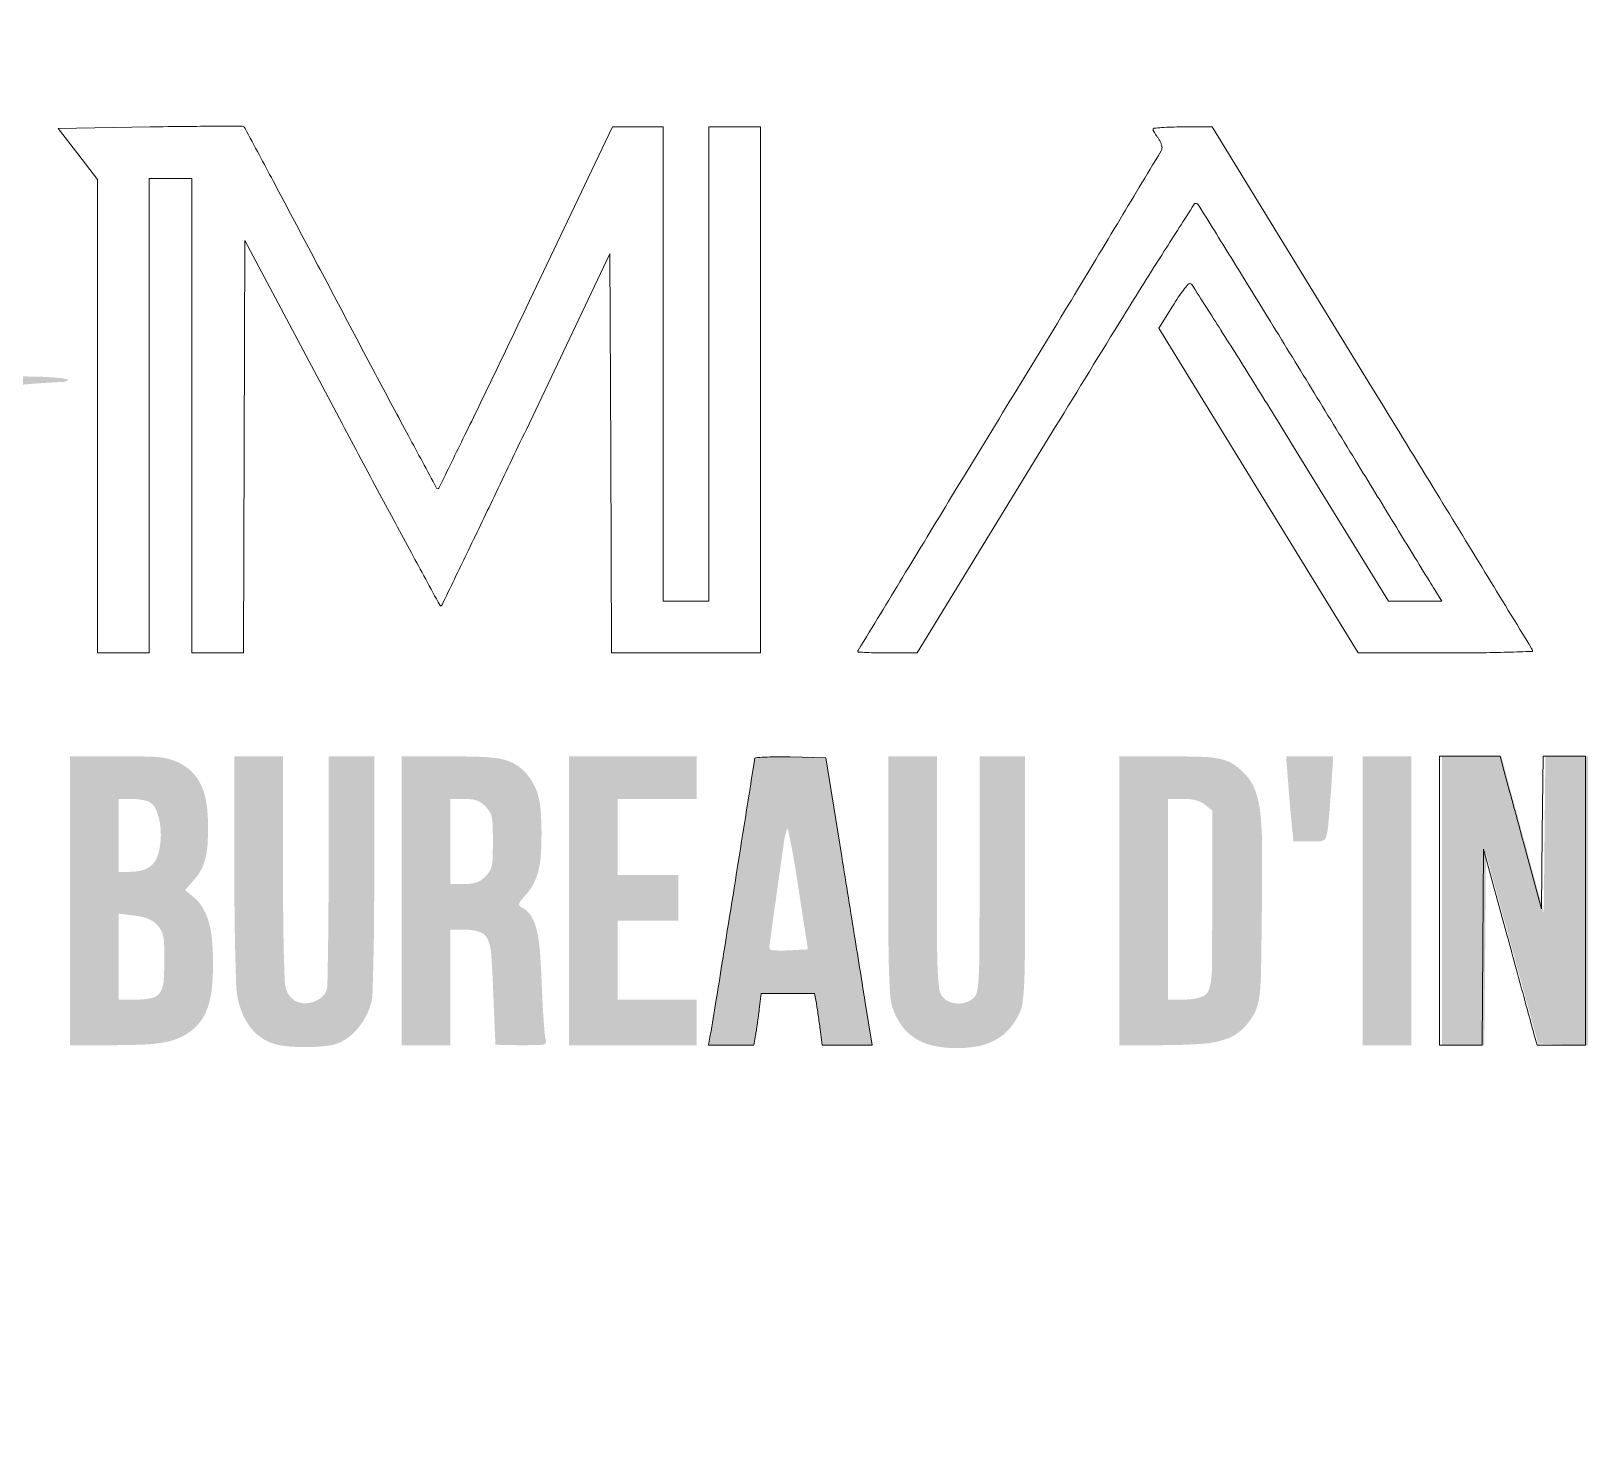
# Model space of a CAD drawing. Header units: millimetres. Extents: x 88261 to 90953, y 390274 to 392322.
# Drawn here: x 88434.17 to 88462.14, y 391662.52 to 391687.98 of the extents above; entities that cross this region are included whole.
import ezdxf

# ---------------------------------------------------------------- set-up
doc = ezdxf.new("R2010")
doc.units = ezdxf.units.MM
doc.header["$LTSCALE"] = 25
doc.layers.add('CARTOUCHE', color=7, linetype='Continuous')

msp = doc.modelspace()

# ---------------------------------------------------------------- hatches: boundary and pattern name
at = {"layer": 'CARTOUCHE', "lineweight": 18}
h = msp.add_hatch(color=250, dxfattribs=at)
h.dxf.hatch_style = 1
edge = h.paths.add_edge_path()
edge.add_line((88428.37682001613, 391685.333178998), (88428.39319326187, 391686.3080317876))
edge.add_arc((88428.40238114673, 391686.3718636474), 0.06448971579772005, 212.8659199016519, 261.80916912650514, ccw=False)
edge.add_arc((88428.43590243167, 391686.3935211666), 0.1043986713402147, 186.0202106367225, 212.8658740740559, ccw=False)
edge.add_arc((88434.01426029071, 391686.9818171363), 5.713691723817414, 184.5023271065326, 186.0201847044792, ccw=False)
edge.add_arc((88432.90701067395, 391686.8946346093), 4.603015125613179, 182.2385938999627, 184.5023911120842, ccw=False)
edge.add_arc((88435.50859764247, 391686.996338729), 7.206589300094498, 180.6206371656866, 182.2386430970711, ccw=False)
edge.add_arc((88418.95444994589, 391686.8170030625), 9.34852976468669, 0.6207072933537882, 1.962329941071835)
edge.add_arc((88417.22759821656, 391686.7578393605), 11.07639470123235, 1.962316583954982, 3.143745092480347)
edge.add_arc((88418.36742403131, 391686.8204584105), 9.934850118438252, 3.143656127583573, 4.331959945890126)
edge.add_arc((88426.01754150091, 391687.3999654921), 2.262814811491418, 4.331953134490058, 7.896150800018173)
edge.add_line((88428.25890187436, 391687.7108264698), (88428.22099796496, 391687.9841192825))
edge.add_line((88428.22099796525, 391687.9841192823), (88428.18217754073, 391687.6834971886))
edge.add_arc((88431.12846693868, 391687.3030300571), 2.970753516390085, 172.6418677379724, 175.4118691961524)
edge.add_arc((88436.08804904245, 391686.9050193159), 7.946280342525443, 175.4118240333538, 176.7408420374959)
edge.add_arc((88436.51798925974, 391686.8805405328), 8.376916849301573, 176.7408689037175, 178.0575114317779)
edge.add_arc((88433.37761709961, 391686.9870496711), 5.234739022057308, 178.0575207558412, 179.930134339039)
edge.add_arc((88422.74508352828, 391687.0000117777), 5.397802450868371, 358.2188882868127, 359.9301668250384, ccw=False)
edge.add_arc((88422.57689754158, 391687.0052344259), 5.566069506320558, 356.5466439704362, 358.218963501737, ccw=False)
edge.add_arc((88423.20200580842, 391686.9675051793), 4.939823675317771, 354.8922780529327, 356.5467222426598, ccw=False)
edge.add_arc((88427.29809571203, 391686.6013821501), 0.8274036370375383, 348.69005525106274, 354.8922985110535, ccw=False)
edge.add_line((88428.10943169432, 391686.4391147729), (88428.07645656605, 391686.274238968))
edge.add_line((88428.07645656605, 391686.274238968), (88428.06671761296, 391685.4863732107))
edge.add_line((88428.06671761355, 391685.4863732106), (88428.04283165722, 391683.6250989178))
edge.add_arc((88028.35945011378, 391688.7543854637), 399.7162932161204, 359.170777089729, 359.2647421628653, ccw=False)
edge.add_arc((88224.70189539745, 391685.9124875923), 203.3532819243008, 359.01496077577315, 359.1708052720279, ccw=False)
edge.add_arc((83801.90632617363, 391761.9495397543), 4626.802420373217, 359.008870989098, 359.0150589332839, ccw=False)
edge.add_arc((88428.00585968391, 391681.9171379141), 0.01065076800678347, 314.5844371168348, 359.0088885955419, ccw=False)
edge.add_arc((88428.00572321605, 391681.9172763887), 0.01084518718100135, 270.81307076508574, 314.58438974497153, ccw=False)
edge.add_arc((88298.58026872127, 400800.423643315), 9119.435679678856, 270.8092890823922, 270.81318519539866, ccw=False)
edge.add_arc((88422.92010134173, 391998.0388210684), 316.1727077523441, 270.68507211082556, 270.8092893486464, ccw=False)
edge.add_arc((88419.2706619043, 392303.1933254527), 621.3490337577995, 270.6101850342484, 270.6851279111803, ccw=False)
edge.add_line((88425.88774117146, 391681.8795271085), (88423.76972187194, 391681.8569685363))
edge.add_line((88423.76972187223, 391681.8569685363), (88422.84052630828, 391681.7803724315))
edge.add_line((88422.84052630799, 391681.7803724308), (88422.30760532286, 391681.7749240651))
edge.add_arc((88422.76332881447, 391637.1984074933), 44.5788460324294, 90.5857371791007, 91.32416263020318)
edge.add_arc((88421.73652579571, 391681.6196912911), 0.1456964850557499, 91.32415781389543, 133.187201179481)
edge.add_arc((88421.65348175477, 391681.7081637897), 0.02435524876871221, 133.187169278735, 265.4204981378471)
edge.add_arc((88424.13117855816, 391712.6416942745), 31.0569556829546, 265.4205309885543, 266.381260991863)
edge.add_line((88422.17095891683, 391681.6466618457), (88422.84052630799, 391681.6043168725))
edge.add_line((88422.84052630799, 391681.6043168725), (88423.76972187194, 391681.5720847732))
edge.add_line((88423.76972187223, 391681.5720847731), (88425.88774117175, 391681.5327963625))
edge.add_arc((88413.28466597392, 391002.0910387889), 679.5586357624661, 88.86880742302043, 88.93733317327599, ccw=False)
edge.add_arc((88419.88120181923, 391336.1598150416), 345.4247381224845, 88.75515702332791, 88.86883184055978, ccw=False)
edge.add_arc((88186.71870830032, 380606.192793919), 11077.92477412384, 88.75194840437382, 88.75515696802631, ccw=False)
edge.add_arc((88428.00553215173, 391681.4801543381), 0.009381450759404563, 43.643424895504324, 88.7520198707964, ccw=False)
edge.add_arc((88428.00509083696, 391681.479733424), 0.009991308641374843, 1.067466861583796, 43.64349606516549, ccw=False)
edge.add_arc((80368.24136309413, 391531.3128117076), 8061.172528524856, 1.0634968959761864, 1.0673930089827763, ccw=False)
edge.add_arc((88145.4513656706, 391675.6861552976), 282.622593831524, 0.9406740017652737, 1.0635161412773186, ccw=False)
edge.add_arc((87872.07407108246, 391671.1973239935), 556.0367390450037, 0.866664161615688, 0.9406903061722005, ccw=False)
edge.add_line((88428.0472006803, 391679.6076945693), (88428.07551982783, 391677.7356388007))
edge.add_line((88428.07551982783, 391677.7356388008), (88428.1424068776, 391676.8064432368))
edge.add_line((88428.1424068773, 391676.806443237), (88428.14645833423, 391676.3555100956))
edge.add_arc((88434.86613767542, 391676.4158776233), 6.719950497027732, 180.514713770085, 182.1409698804005)
edge.add_arc((88436.31664750894, 391676.4700929576), 8.171473173140791, 182.1408923200766, 183.5453088879516)
edge.add_arc((88435.49766970071, 391676.4193505032), 7.350924913205662, 183.5452969668725, 184.961172256826)
edge.add_arc((88429.93815508991, 391675.9367516404), 1.77050339069125, 184.9611561424117, 189.0383519958176)
edge.add_line((88428.189635319, 391675.6586134231), (88428.22876084712, 391675.4126498916))
edge.add_line((88428.22876084741, 391675.4126498918), (88428.26718313881, 391675.7952598299))
edge.add_arc((88421.87348738633, 391676.4373236715), 6.425853355676855, 354.2655027964533, 355.7817561828696)
edge.add_arc((88417.55154210754, 391676.7560822826), 10.75953747473258, 355.7818031037247, 356.812432638169)
edge.add_arc((88418.00137905608, 391676.7310362426), 10.30900380871897, 356.8124002588667, 357.8510510389626)
edge.add_arc((88424.23339586501, 391676.4971913521), 4.072601245078104, 357.8509911607549, 359.9291667146809)
edge.add_line((88428.30599399778, 391676.4921565021), (88428.30638262298, 391676.8064897902))
edge.add_line((88428.3063826224, 391676.8064897903), (88428.34403663, 391677.7356388007))
edge.add_line((88428.3440366303, 391677.7356388008), (88428.37966821913, 391678.5145233174))
edge.add_arc((88408.12620196346, 391679.4410729222), 20.27464893736568, 357.3806758343888, 358.4445362270199)
edge.add_arc((88367.134137846, 391680.5542885868), 61.28182598890763, 358.4444510849934, 358.9108380864265)
edge.add_arc((88362.66029093793, 391680.6393503735), 65.75648146893882, 358.9108327543005, 359.3721777477914)
edge.add_arc((88383.84109657229, 391680.4072242936), 44.57440390711439, 359.3722121005695, 359.9896397965987)
edge.add_line((88428.4154997507, 391680.3991643649), (88428.41569969052, 391681.5049055738))
edge.add_line((88428.41569969052, 391681.5049055743), (88429.57719414524, 391681.5208038368))
edge.add_arc((88451.98398824054, 390044.4355014183), 1637.238636184662, 90.76605316843069, 90.78415863471918, ccw=False)
edge.add_arc((88468.40465525136, 388816.1157477356), 2865.668143965253, 90.75407305027107, 90.76599057239912, ccw=False)
edge.add_arc((88467.41883386538, 388890.8435822837), 2790.933807179917, 90.74210898686869, 90.75402650899667, ccw=False)
edge.add_arc((88446.18645473936, 390530.0069751113), 1151.632906701529, 90.71894430036218, 90.74209179520682, ccw=False)
edge.add_line((88431.73620736663, 391681.5492201673), (88432.73216621776, 391681.5617186048))
edge.add_line((88432.73216621805, 391681.5617186052), (88433.67770148179, 391681.601605317))
edge.add_line((88433.67770148179, 391681.6016053169), (88434.08849758329, 391681.6363303385))
edge.add_arc((88435.38593654142, 391666.2875105825), 15.40355854163255, 94.18360983123802, 94.83173796127431, ccw=False)
edge.add_arc((88435.61916453327, 391663.0987845943), 18.60080246788469, 93.62090394300748, 94.1835473674775, ccw=False)
edge.add_arc((88435.50156378973, 391664.9568383431), 16.73903082036911, 93.0547499828898, 93.62083113327611, ccw=False)
edge.add_arc((88434.81881018932, 391677.7506226201), 3.927041567960631, 91.39296855134279, 93.05474621695771, ccw=False)
edge.add_arc((88434.71799151594, 391681.8966932634), 0.220254681814903, 271.3929698933792, 296.1857749080498)
edge.add_arc((88434.80850618886, 391681.7126278847), 0.01513771587518368, 296.1856584359072, 439.7950906544458)
edge.add_arc((88434.37436709966, 391679.3009621173), 2.465567988617475, 79.79512283019537, 86.27446541352464)
edge.add_arc((88434.10406217241, 391675.1498023646), 6.625518954989498, 86.2744338192853, 89.37257165947607)
edge.add_line((88434.17661472893, 391681.7749240657), (88433.67912440823, 391681.7803724314))
edge.add_line((88433.67912440823, 391681.7803724308), (88432.73372613359, 391681.8553324949))
edge.add_line((88432.7337261333, 391681.8553324952), (88430.58837755205, 391681.8788829568))
edge.add_arc((88437.7597039842, 392335.1393531433), 653.2998314944155, 269.2988541651295, 269.37104684492823, ccw=False)
edge.add_arc((88433.82567757013, 392013.6623584812), 331.7987667053928, 269.1789600696244, 269.2988228294371, ccw=False)
edge.add_arc((88579.10554173199, 402150.6885330488), 10469.86593470105, 269.17547934051174, 269.17891708728223, ccw=False)
edge.add_arc((88428.44322558754, 391681.9163397995), 0.009662161165478595, 223.195668459352, 269.1753562656902, ccw=False)
edge.add_arc((88428.44393652194, 391681.9170073094), 0.01063735197757497, 181.1105947891525, 223.1956624871824, ccw=False)
edge.add_arc((94108.24690033303, 391792.0353923545), 5680.880972647209, 181.1056529030033, 181.1106949315997, ccw=False)
edge.add_arc((88654.32218858186, 391686.7761778824), 225.9406188320433, 180.9653378488749, 181.1055978996117, ccw=False)
edge.add_arc((88872.4880099346, 391690.4519729509), 444.1374040423534, 180.8807330126606, 180.9653015793836, ccw=False)
edge.add_line((88428.40307722421, 391683.6250989179), (88428.37682001613, 391685.3331789979))
at = {"layer": 'CARTOUCHE', "lineweight": 13}
h = msp.add_hatch(color=250, dxfattribs=at)
h.dxf.hatch_style = 1
edge = h.paths.add_edge_path(flags=16)
edge.add_arc((88447.62669546675, 391674.8794086084), 3.423057761837851, 270.81575315714406, 272.92028257506325, ccw=False)
edge.add_arc((88447.6459449323, 391673.5274743498), 2.070986469223099, 267.74946891336583, 270.8157560618154, ccw=False)
edge.add_arc((88447.66613888642, 391674.0413243875), 2.585233158111117, 265.72308545949386, 267.7494697820963, ccw=False)
edge.add_arc((88447.47626017401, 391671.502337497), 0.03915610581163224, 225.0001117188204, 265.72320777612435, ccw=False)
edge.add_arc((88447.49324203731, 391671.5193191364), 0.06317192896644538, 172.1651440207053, 224.9999255242793, ccw=False)
edge.add_arc((89061.24452702847, 391587.0647087561), 619.5978529949223, 172.0734041070655, 172.1650773493972, ccw=False)
edge.add_arc((88610.97899281158, 391649.7572538054), 164.9887830143389, 171.7502540713677, 172.0734020536714, ccw=False)
edge.add_arc((88448.70067786745, 391673.2857558697), 1.013657124468908, 159.7712829583846, 171.7503062098579, ccw=False)
edge.add_arc((88447.75801861862, 391673.6331234646), 0.009032465792764168, 11.811923761543426, 159.7712738242529, ccw=False)
edge.add_arc((88428.587670032, 391669.6240531041), 19.59410101538536, 11.006612131093277, 11.811958293082398, ccw=False)
edge.add_arc((88434.64134316862, 391670.8014811471), 13.42698700312847, 9.518596652928181, 11.006661726877212, ccw=False)
edge.add_arc((88417.64828616375, 391667.9521039703), 30.65727825584131, 8.715853377300391, 9.518678556021882, ccw=False)
edge.add_line((88447.95153404964, 391672.5977339193), (88448.12331257504, 391671.4772333867))
edge.add_line((88448.12331257534, 391671.4772333868), (88447.80108821491, 391671.4607960812))
edge = h.paths.add_edge_path()
edge.add_arc((88446.7396724617, 391674.8990011129), 0.4239141899371923, -9.077530308677979, 1.7496212308287795e-05, ccw=False)
edge.add_arc((55323.94968531909, 396966.9866242667), 33543.31299583392, 350.9185762141547, 350.92247232716124, ccw=False)
edge.add_arc((85353.38122262416, 392167.0380905457), 3132.685505102759, 350.8807283722721, 350.9185435864075, ccw=False)
edge.add_arc((88403.29985094926, 391677.4680494394), 43.72411580813061, 350.0767571746116, 350.880728254844, ccw=False)
edge.add_line((88446.3698321089, 391669.9331289942), (88446.33875472646, 391669.7554886651))
edge.add_line((88446.33875472617, 391669.7554886655), (88446.74508768221, 391669.7554886655))
edge.add_line((88446.7450876828, 391669.7554886655), (88447.15142064, 391669.7554886655))
edge.add_line((88447.15142063942, 391669.7554886655), (88447.18292643607, 391669.9331289946))
edge.add_arc((88443.19971166115, 391670.6395795576), 4.045376662671443, 349.9427803050677, 351.2057956823672)
edge.add_arc((88433.06571049005, 391672.207348923), 14.29993079795112, 351.2058244281851, 351.699254918936)
edge.add_arc((88431.7434370055, 391672.4002501455), 15.63620099884807, 351.6993099544224, 352.18769843971)
edge.add_arc((88435.6459937073, 391671.8648078835), 11.69708342908214, 352.1877219978346, 352.7948266575023)
edge.add_line((88447.250709722, 391670.3977267763), (88447.28698715684, 391670.6846842294))
edge.add_line((88447.28698715655, 391670.6846842298), (88447.7657895509, 391670.6846842298))
edge.add_line((88447.7657895509, 391670.6846842298), (88448.24459189054, 391670.6846842298))
edge.add_line((88448.24459189113, 391670.6846842298), (88448.27609768778, 391670.5070439022))
edge.add_arc((88444.29288285814, 391669.8005933564), 4.045376713164542, 8.794203939109707, 10.05721931639198, ccw=False)
edge.add_arc((88434.15888188028, 391668.2328238571), 14.29993067813254, 8.300745620512373, 8.794176111262573, ccw=False)
edge.add_arc((88432.83660823392, 391668.0399228202), 15.63620101218674, 7.812301294702195, 8.300689779988318, ccw=False)
edge.add_arc((88436.73916497763, 391668.5753650132), 11.69708341056403, 7.205173354947306, 7.8122780146106265, ccw=False)
edge.add_line((88448.34388097312, 391670.0424461199), (88448.38015840767, 391669.7554886657))
edge.add_line((88448.38015840767, 391669.7554886655), (88448.82878763601, 391669.7554886655))
edge.add_line((88448.8287876363, 391669.7554886655), (88449.27741680964, 391669.7554886655))
edge.add_line((88449.27741680964, 391669.7554886655), (88449.148105036, 391670.5617024639))
edge.add_arc((87238.99399135931, 391476.4600778231), 1225.621646160216, 9.11229427094441, 9.13246238528095)
edge.add_arc((81796.57903787243, 390601.5674973878), 6737.909515388283, 9.132428847340199, 9.138158425290323)
edge.add_arc((80927.15338145877, 390461.7189854977), 7618.510774919352, 9.138122313796663, 9.143851891746774)
edge.add_arc((81340.77040651959, 390528.2921956147), 7199.57040240743, 9.143869420262831, 9.149828181330836)
edge.add_line((88448.73267383286, 391673.1443195448), (88448.44655440422, 391674.9207228287))
edge.add_line((88448.44655440451, 391674.9207228294), (88447.80507052812, 391674.936122059))
edge.add_arc((88447.5672008135, 391665.0271893379), 9.911787410138395, 88.62484547645575, 90.13743209309669)
edge.add_arc((88447.55223097658, 391671.2678005605), 3.671158232941915, 90.1374194058359, 93.31186093236303)
edge.add_arc((88447.60455076321, 391670.363684763), 4.576786598101418, 93.31187355953075, 95.27569563271457)
edge.add_arc((88447.18576251384, 391674.8990012193), 0.02217586204984465, 95.27573670826621, 179.9999393762921)
h = msp.add_hatch(color=250, dxfattribs=at)
h.dxf.hatch_style = 1
edge = h.paths.add_edge_path(flags=16)
edge.add_arc((88436.08001670829, 391671.5921156551), 0.4777975709282942, 27.863355347284084, 41.68465200683579, ccw=False)
edge.add_arc((88436.17030119145, 391671.6398453957), 0.3756730584630205, 11.31141825261841, 27.863291502150673, ccw=False)
edge.add_arc((88435.66309624672, 391671.5383892723), 0.8929256090159433, 1.7909937443794774, 11.311509865206574, ccw=False)
edge.add_arc((88427.88088098197, 391671.2950454256), 8.67894453069188, -2.0302620498569013e-05, 1.7910093036442163, ccw=False)
edge.add_arc((88431.26887215447, 391671.295045736), 5.290953358434274, 355.5559721890218, 359.9999633420073, ccw=False)
edge.add_arc((88436.15826428955, 391670.9150478791), 0.3868169593969636, 325.47791760846746, 355.55597365153653, ccw=False)
edge.add_arc((88436.29194016714, 391670.8230987599), 0.2245706013697083, 281.6443762566889, 325.4779927425641, ccw=False)
edge.add_arc((88436.06479908951, 391671.9253075332), 1.34994042892812, 270.0000000506381, 281.64438970526754, ccw=False)
edge.add_line((88436.06479909067, 391670.5753671045), (88435.73994707491, 391670.5753671045))
edge.add_line((88435.7399470752, 391670.5753671045), (88435.7399470752, 391671.3476286985))
edge.add_line((88435.7399470752, 391671.347628698), (88435.7399470752, 391672.1198902355))
edge.add_line((88435.7399470752, 391672.1198902356), (88436.02690452826, 391672.0839309143))
edge.add_arc((88435.83494323393, 391670.5520801928), 1.543831523094141, 77.52930302685809, 82.85730882076803, ccw=False)
edge.add_arc((88436.03450793453, 391671.4544455579), 0.6196619919535917, 66.99332294204879, 77.5292346725887, ccw=False)
edge.add_arc((88436.10110914597, 391671.6112976673), 0.4492556964208319, 54.32460813187862, 66.99330743494198, ccw=False)
edge.add_arc((88436.10031308403, 391671.6101888574), 0.4506206777170398, 41.68469553460437, 54.32460571070823, ccw=False)
edge = h.paths.add_edge_path(flags=16)
edge.add_arc((88436.16349000396, 391673.8953771931), 0.2633093915203339, 23.65062087546852, 61.84508405433991, ccw=False)
edge.add_arc((88435.45430533675, 391673.5847959889), 1.037520975220111, 9.862871490047723, 23.650600315044926, ccw=False)
edge.add_arc((88435.1666769138, 391673.5347887699), 1.329464174664048, -2.5823561192947864, 9.86287430015841, ccw=False)
edge.add_arc((88435.23423810519, 391673.5317408748), 1.261834268089743, 344.47550458796854, 357.4176804940002, ccw=False)
edge.add_arc((88435.98643254052, 391673.322792744), 0.4811577731936466, 325.53821054989925, 344.47548114243534, ccw=False)
edge.add_arc((88436.09004448313, 391673.2516843872), 0.3554922123660772, 301.77850796005697, 325.538148473761, ccw=False)
edge.add_arc((88436.03977390478, 391673.3328299061), 0.4509475752454383, 281.16202058751736, 301.77854633788183, ccw=False)
edge.add_arc((88435.92868041625, 391673.8958536589), 1.024826926041353, 269.9999875766704, 281.1619972061594, ccw=False)
edge.add_line((88435.9286801939, 391672.8710267327), (88435.73994707491, 391672.8710267327))
edge.add_line((88435.7399470752, 391672.8710267327), (88435.7399470752, 391673.5269294832))
edge.add_line((88435.7399470752, 391673.5269294831), (88435.7399470752, 391674.1828322341))
edge.add_line((88435.7399470752, 391674.1828322341), (88435.96217463346, 391674.1828322341))
edge.add_arc((88435.96217401471, 391673.1249306456), 1.057901588703662, 84.9750152437586, 89.99996647453162, ccw=False)
edge.add_arc((88435.9510544446, 391672.9984814075), 1.184838795877779, 80.3593785294413, 84.97496077988802, ccw=False)
edge.add_arc((88435.97599391913, 391673.1453011616), 1.03591593828966, 75.63702430953168, 80.35936157316007, ccw=False)
edge.add_arc((88436.17226124537, 391673.911767394), 0.2447197871364041, 61.84497886058199, 75.63704641749263, ccw=False)
edge = h.paths.add_edge_path()
edge.add_line((88434.86541007325, 391672.3517703882), (88434.86541007325, 391669.7554886658))
edge.add_line((88434.86541007325, 391669.7554886655), (88435.63375532569, 391669.7554886655))
edge.add_arc((88435.63376834762, 391683.5260318189), 13.77054315332532, 269.9999458209027, 272.4055926567008)
edge.add_arc((88436.1077221253, 391672.2442231716), 2.478783390486091, 272.4055294179466, 280.9663478838358)
edge.add_arc((88436.34992863255, 391670.9942550391), 1.205565293023648, 280.9663887722374, 294.1653295234426)
edge.add_arc((88436.43933223415, 391670.7949980309), 0.987170330816103, 294.1653910413296, 309.4982013576704)
edge.add_arc((88436.5402117293, 391670.6726130394), 0.8285678131732535, 309.4982255811797, 327.3620781692564)
edge.add_arc((88436.40199958842, 391670.7611317036), 0.9926962679551781, 327.3621089375533, 342.9620722788304)
edge.add_arc((88435.82712881995, 391670.9373025184), 1.593955410705797, 342.9621071400567, 354.8275343453529)
edge.add_arc((88432.57968821068, 391671.2312705256), 4.854674304116385, 354.8275199734119, 359.9999920888493)
edge.add_arc((88432.7910163757, 391671.23127451), 4.643346138720633, 359.9999425628601, 365.2221218427723)
edge.add_arc((88435.67226358951, 391671.4946120505), 1.750089813028066, 5.222063047349817, 16.04108803820569)
edge.add_arc((88436.30457186518, 391671.6764135589), 1.092164631981066, 16.04112831268891, 30.10560270217163)
edge.add_arc((88436.6515294832, 391671.8775826984), 0.6911052704329899, 30.10563767728174, 49.92124562920321)
edge.add_line((88437.0964906647, 391672.4063889403), (88436.93235898158, 391672.5444966438))
edge.add_line((88436.93235898128, 391672.5444966431), (88437.0986768973, 391672.7339223407))
edge.add_arc((88436.40787041717, 391673.3404588106), 0.9192932513451978, 318.7164748765776, 332.4313571787965)
edge.add_arc((88436.43933404557, 391673.3240318454), 0.8837995180145963, 332.4313627574854, 346.5572545079661)
edge.add_arc((88435.88143525616, 391673.457380269), 1.457413379180254, 346.5573209141181, 357.0458914804554)
edge.add_arc((88431.74588125345, 391673.670789171), 5.598470039829442, 357.0459419470772, 360.9013549983155)
edge.add_arc((88434.74993985699, 391673.7180500804), 2.594039696542165, 0.9013919956587366, 9.435204450393874)
edge.add_arc((88436.21092337678, 391673.9608370273), 1.11302033597718, 9.435188202141084, 25.49566797404728)
edge.add_arc((88436.48157599411, 391674.0899077337), 0.8131668943733692, 25.49559493266699, 44.77493869668657)
edge.add_arc((88436.44736383721, 391674.0559644841), 0.8613604197960594, 44.77488288097204, 63.23953037140406)
edge.add_arc((88436.35438997211, 391673.8715889666), 1.067851269196846, 63.23959268457924, 73.01199262344424)
edge.add_arc((88436.38811374345, 391673.9819734956), 0.9524301395593909, 73.01205569618875, 83.65979876935093)
edge.add_arc((88436.20278565882, 391672.3140017234), 2.63066621814125, 83.65985053938547, 89.18255282536697)
edge.add_arc((88435.72839368455, 391639.0656195541), 35.88243255626558, 89.1825523341448, 90.00004504913204)
edge.add_line((88435.72836547188, 391674.9480521104), (88434.86541007354, 391674.9480521104))
edge.add_line((88434.86541007325, 391674.9480521104), (88434.86541007325, 391672.3517703883))
h = msp.add_hatch(color=250, dxfattribs=at)
h.dxf.hatch_style = 1
edge = h.paths.add_edge_path()
edge.add_arc((88519.92614557996, 391672.9330762608), 82.10917312741128, 179.9999515855293, 180.5628241917301)
edge.add_arc((88487.74409759179, 391672.6168907604), 49.92557193104039, 180.5627705756912, 181.379804930269)
edge.add_arc((88496.37748636684, 391672.824810131), 58.56146402163433, 181.3797743155404, 181.9550227338127)
edge.add_arc((88439.17570858059, 391670.8722355519), 1.326370509228907, 181.9549583161435, 190.7384528006216)
edge.add_arc((88439.37966773956, 391670.9109135477), 1.533964646766476, 190.7383693075873, 200.9353261492203)
edge.add_arc((88439.01763341011, 391670.7724090572), 1.146340666977304, 200.9352701904171, 213.6206487236684)
edge.add_arc((88438.8811461479, 391670.6816563576), 0.9824357390779854, 213.6206554402309, 227.3896590917769)
edge.add_arc((88438.75127709325, 391670.5404770204), 0.790608795544014, 227.3897106220046, 243.5943176093724)
edge.add_arc((88438.80063255056, 391670.6398798611), 0.9015902616389081, 243.5943648199229, 262.8682470125985)
edge.add_arc((88439.08902346244, 391672.9448009119), 3.224482933867856, 262.8682375416753, 270.3342148403987)
edge.add_arc((88439.0890319235, 391672.9435676418), 3.223249635444294, 270.3341923118564, 277.705616128973)
edge.add_arc((88439.42643061193, 391670.4499576294), 0.7069172313486795, 277.7055765999654, 300.4319902535073)
edge.add_arc((88439.34609090007, 391670.5867180554), 0.8655295994456771, 300.4320000358343, 313.5628693267873)
edge.add_arc((88439.12267277861, 391670.8216335718), 1.189722377517731, 313.5629116827009, 323.907852383654)
edge.add_arc((88439.06128339266, 391670.8663870918), 1.265692991611981, 323.9078342439724, 333.9471915022161)
edge.add_arc((88439.13124718209, 391670.8321849897), 1.187816707649802, 333.9471317988427, 344.4761825470242)
edge.add_arc((88439.65166774899, 391670.6876263379), 0.647691934586302, 344.4762042818797, 358.125773547033)
edge.add_arc((88374.80134993006, 391672.8096235979), 65.53271789253222, 358.1258660439255, 358.6337350022075)
edge.add_arc((88392.88589627511, 391672.3782839358), 47.44302827633391, 358.6337555522137, 359.4991468930284)
edge.add_arc((88339.53046519862, 391672.8446330053), 100.8004973583501, 359.4991873740443, 359.991701136564)
edge.add_line((88440.33096149942, 391672.8300328099), (88440.33126633032, 391674.94805211))
edge.add_line((88440.33126633061, 391674.9480521104), (88439.92132711137, 391674.9480521104))
edge.add_line((88439.92132711137, 391674.9480521104), (88439.51138789213, 391674.9480521104))
edge.add_line((88439.51138789213, 391674.9480521104), (88439.51064152963, 391672.9120206546))
edge.add_arc((88314.56907296873, 391672.95780582), 124.9415769496985, 359.616894787039, 359.9790038122389, ccw=False)
edge.add_arc((88368.02467167057, 391672.6004321419), 71.48478366292628, 359.06680851488613, 359.6168469421393, ccw=False)
edge.add_arc((88271.29023713263, 391674.1763648775), 168.2320543706998, 358.8654992485097, 359.06672197445323, ccw=False)
edge.add_arc((88439.07719934505, 391670.8536187513), 0.4121946088073753, 345.01386451822844, 358.8655315682818, ccw=False)
edge.add_arc((88439.29854751186, 391670.7943658868), 0.1830529215178782, 325.85406004131335, 345.0139268724593, ccw=False)
edge.add_arc((88439.13559212087, 391670.9048857407), 0.3799516205544919, 314.75765798189974, 325.8540470414569, ccw=False)
edge.add_arc((88439.09967268555, 391670.9411103721), 0.4309656359854869, 304.25833373770786, 314.7576533446163, ccw=False)
edge.add_arc((88439.12623082259, 391670.902117017), 0.3837870766991208, 292.805258404295, 304.2583084765306, ccw=False)
edge.add_arc((88439.07268637355, 391671.0294630246), 0.5219319783142006, 273.8731587236155, 292.80519400192554, ccw=False)
edge.add_arc((88439.08365574287, 391670.8674430365), 0.3595410802893573, 248.842284182022, 273.8731258720959, ccw=False)
edge.add_arc((88439.07173342159, 391670.8366373309), 0.3265087748713624, 222.3508644311914, 248.8422388564102, ccw=False)
edge.add_arc((88439.11958142446, 391670.8802541688), 0.3912533492098191, 199.2186187451531, 222.3509505137656, ccw=False)
edge.add_arc((88439.20759359346, 391670.9109356639), 0.4844600868720137, 182.2598746541522, 199.2186569939843, ccw=False)
edge.add_arc((88478.95510399685, 391672.4795071206), 40.26290902212718, 181.5386755925398, 182.2599124841072, ccw=False)
edge.add_arc((88474.21642803325, 391672.3522513204), 35.52252465718477, 180.4716578686264, 181.5387267555639, ccw=False)
edge.add_arc((88544.86484556837, 391672.9338520479), 106.173336114842, 180.0000056328337, 180.4716638239047, ccw=False)
edge.add_line((88438.69150945364, 391672.9338416096), (88438.69150945364, 391674.9480521097))
edge.add_line((88438.69150945364, 391674.9480521104), (88438.25424095325, 391674.9480521104))
edge.add_line((88438.25424095296, 391674.9480521104), (88437.81697245257, 391674.9480521104))
edge.add_line((88437.81697245227, 391674.9480521104), (88437.81697245227, 391672.933145642))
h = msp.add_hatch(color=250, dxfattribs=at)
h.dxf.hatch_style = 1
edge = h.paths.add_edge_path(flags=16)
edge.add_arc((88441.96485589462, 391673.6847379466), 0.5146781787427759, 31.6564652407053, 44.99999298757439, ccw=False)
edge.add_arc((88442.14173807268, 391673.7937971461), 0.3068772785326633, 12.002354896628617, 31.656446414405195, ccw=False)
edge.add_arc((88441.6638236164, 391673.6921940825), 0.7954726226835942, 1.524897833409625, 12.002261906659612, ccw=False)
edge.add_arc((88431.34972498432, 391673.4176227194), 11.11322528616711, -5.3422223288634996e-05, 1.5249085392964048, ccw=False)
edge.add_arc((88431.34972499189, 391673.4176019959), 11.11322527860864, -1.524908539308285, 5.3422223288634996e-05, ccw=False)
edge.add_arc((88441.66382361931, 391673.1430306339), 0.795472619532986, 347.9977380596962, 358.47510213185745, ccw=False)
edge.add_arc((88442.14173807093, 391673.0414275697), 0.3068772802967744, 328.3435536977521, 347.99764520916915, ccw=False)
edge.add_arc((88441.96485589462, 391673.1504867692), 0.5146781786213845, 315.0000070280783, 328.3435347781373, ccw=False)
edge.add_arc((88441.93573000462, 391673.1796135281), 0.555869021826863, 304.4946772840867, 314.99994314458394, ccw=False)
edge.add_arc((88442.05780723743, 391673.0019546393), 0.3403103717211952, 289.3231883351337, 304.4946827640254, ccw=False)
edge.add_arc((88442.02939289651, 391673.0829874403), 0.4261805618191402, 276.07311122317105, 289.3232182460656, ccw=False)
edge.add_arc((88441.94617739617, 391673.8651252987), 1.212732816571434, 270.0000488798314, 276.07312554807095, ccw=False)
edge.add_line((88441.9461784311, 391672.6523924822), (88441.69773039466, 391672.6523924822))
edge.add_line((88441.69773039495, 391672.6523924822), (88441.69773039495, 391673.4176123578))
edge.add_line((88441.69773039495, 391673.4176123578), (88441.69773039495, 391674.182832234))
edge.add_line((88441.69773039495, 391674.1828322341), (88441.94617843139, 391674.1828322341))
edge.add_arc((88441.94617739093, 391672.9700994173), 1.212732816769395, 83.92687418369928, 89.99995085242398, ccw=False)
edge.add_arc((88442.02939289651, 391673.7522372759), 0.426180561631009, 70.67678174508859, 83.92688877400082, ccw=False)
edge.add_arc((88442.05780723743, 391673.8332700764), 0.3403103718826275, 55.50531725493448, 70.67681167594418, ccw=False)
edge.add_arc((88441.93573000462, 391673.6556111875), 0.5558690216681895, 45.00005684092332, 55.50532270430591, ccw=False)
edge = h.paths.add_edge_path()
edge.add_line((88440.82319339359, 391672.3517703882), (88440.82319339359, 391669.7554886658))
edge.add_line((88440.82319339359, 391669.7554886655), (88441.26046189427, 391669.7554886655))
edge.add_line((88441.26046189427, 391669.7554886655), (88441.69773039466, 391669.7554886655))
edge.add_line((88441.69773039495, 391669.7554886655), (88441.69773039495, 391670.7940013547))
edge.add_line((88441.69773039495, 391670.7940013551), (88441.69773039495, 391671.8325140433))
edge.add_line((88441.69773039495, 391671.8325140432), (88441.96255178627, 391671.8325140432))
edge.add_arc((88441.9625524056, 391670.9709577658), 0.8615562774802054, 72.0908583706996, 90.00004117240371, ccw=False)
edge.add_arc((88442.15740381827, 391671.5738994016), 0.2279115114183753, 24.003137663706184, 72.09093709424059, ccw=False)
edge.add_arc((88441.63883435685, 391671.3429825443), 0.7955706356857364, 3.9321556478221282, 24.003192219844777, ccw=False)
edge.add_arc((88419.53278455854, 391669.823462707), 22.95378306815048, 2.1702704291122927, 3.9321955281803866, ccw=False)
edge.add_arc((88584.45370762871, 391676.0733970313), 142.0855229931867, 182.1702745018605, 182.3114512847239)
edge.add_arc((88516.39238377655, 391673.3261291233), 73.96877552671033, 182.3114375165499, 182.5415372897597)
edge.add_arc((89086.51838368474, 391698.6321136651), 644.6561230512696, 182.5415039731361, 182.565109834212)
edge.add_arc((88442.53825443011, 391669.7820955492), 0.0300838473807076, 182.5651788927553, 205.480615396395)
edge.add_arc((88442.51992599078, 391669.7733609099), 0.009780507272622934, 205.4804436814813, 268.1578002290369)
edge.add_arc((88443.75061229832, 391708.0391022761), 38.29530716038919, 268.1579127218573, 268.3589062648592)
edge.add_arc((88442.90113216644, 391678.3892393864), 8.63327779769985, 268.3589191713149, 269.3767147074881)
edge.add_arc((88442.98805326893, 391686.3768633455), 16.62137467924239, 269.3766276309345, 270.0000041747167)
edge.add_arc((88442.98805268569, 391686.2922686106), 16.53677994479744, 270.000006217463, 270.9740286047893)
edge.add_arc((88443.260052166, 391670.2938318602), 0.5360311443702472, 270.9740549379466, 282.5955852760887)
edge.add_arc((88443.36468242487, 391669.82557307), 0.05622515674473056, 282.5956840081827, 334.3277220602795)
edge.add_arc((88443.36167314526, 391669.8270195962), 0.05956404880191917, 334.3276783860128, 383.8891440091758)
edge.add_arc((88443.61771039403, 391669.9404215191), 0.2204628587804081, 185.0620147811797, 203.8891119937642, ccw=False)
edge.add_arc((88463.36352774786, 391671.6894932266), 20.04359467023674, 184.3086891023558, 185.0620112983432, ccw=False)
edge.add_arc((88457.04638750904, 391671.2135491625), 13.70855058556709, 182.9996407918188, 184.3087205251716, ccw=False)
edge.add_arc((88465.36162550416, 391671.6492903263), 22.03519776674903, 182.0822523650191, 182.9996674863811, ccw=False)
edge.add_arc((88428.04163427762, 391670.2923938206), 15.30945263037125, 2.082289780040898, 4.418730722477215)
edge.add_arc((88441.03864246426, 391671.2967313437), 2.273697352168191, 4.418778597190713, 13.97086726141319)
edge.add_arc((88442.41940516018, 391671.6402475333), 0.850844937101646, 13.97093267911064, 31.04253649454052)
edge.add_arc((88442.81743922766, 391671.879812543), 0.3862779208604616, 31.04258140199508, 61.8449885909224)
edge.add_arc((88443.13204282691, 391672.467654288), 0.2804554156834143, 228.0132512148622, 241.84505197407418, ccw=False)
edge.add_arc((88442.96903031791, 391672.2865262877), 0.03677441409772607, 166.3742029623891, 228.0132073043653, ccw=False)
edge.add_arc((88443.05376500677, 391672.265986664), 0.1239629661600523, 140.5617989860744, 166.3743121233259, ccw=False)
edge.add_arc((88446.67884962837, 391669.2842598569), 4.817781589684098, 138.7164675468948, 140.5618101334063, ccw=False)
edge.add_arc((88442.28210626723, 391673.1446547108), 1.033201286818596, 318.7164735671489, 331.9117595331967)
edge.add_arc((88442.3331758802, 391673.1174000066), 0.9753141179579345, 331.9117356734993, 345.6901019344575)
edge.add_arc((88441.75688745076, 391673.2643992354), 1.570055345027198, 345.6901329891916, 356.0739551937144)
edge.add_arc((88437.53327386017, 391673.5542618437), 5.803603749666669, 356.0739884937101, 359.9999696033017)
edge.add_arc((88437.53207559959, 391673.5542548092), 5.804802010180445, 3.904396138662454e-05, 3.931748047869079)
edge.add_arc((88441.76507270866, 391673.845188013), 1.561818784679793, 3.931752292234164, 14.37252338314077)
edge.add_arc((88442.33558185195, 391673.991379384), 0.9728768522266547, 14.37245994997217, 28.21019778363461)
edge.add_arc((88442.26809430955, 391673.9551774513), 1.049461108619432, 28.21019601673684, 41.28349971068165)
edge.add_arc((88442.47723824548, 391674.1388078879), 0.7711423649225921, 41.28351713698832, 59.65412196095537)
edge.add_arc((88442.47366020543, 391674.132696938), 0.7782237546121574, 59.65408876479056, 77.89921781265402)
edge.add_arc((88442.21971566702, 391672.9482426501), 1.989594791630318, 77.89914381783521, 88.00666578646091)
edge.add_arc((88441.65000248206, 391656.5789292629), 18.36881924998271, 88.00669420144973, 89.97899542470955)
edge.add_line((88441.6567364728, 391674.9477472792), (88440.82319339388, 391674.9480521104))
edge.add_line((88440.82319339359, 391674.9480521104), (88440.82319339359, 391672.3517703883))
h = msp.add_hatch(color=250, dxfattribs=at)
h.dxf.hatch_style = 1
h.paths.add_polyline_path([(88443.8294143349, 391672.3517703882), (88443.8294143349, 391669.7554886655), (88444.9772441489, 391669.7554886655), (88446.12507396232, 391669.7554886655), (88446.12507396232, 391670.1654278853), (88446.12507396232, 391670.5753671045), (88445.41451264959, 391670.5753671045), (88444.70395133569, 391670.5753671045), (88444.70395133569, 391671.2859284179), (88444.70395133569, 391671.9964897314), (88445.25053696154, 391671.9964897314), (88445.79712258739, 391671.9964897314), (88445.79712258739, 391672.4064289511), (88445.79712258739, 391672.8163681698), (88445.25053696154, 391672.8163681698), (88444.70395133569, 391672.8163681698), (88444.70395133569, 391673.4996002021), (88444.70395133569, 391674.1828322341), (88445.41451264959, 391674.1828322341), (88446.12507396232, 391674.1828322341), (88446.12507396232, 391674.5654421719), (88446.12507396232, 391674.9480521104), (88444.9772441489, 391674.9480521104), (88443.8294143349, 391674.9480521104)])
h = msp.add_hatch(color=250, dxfattribs=at)
h.dxf.hatch_style = 1
edge = h.paths.add_edge_path()
edge.add_arc((88670.25656067854, 391672.7960765501), 220.6879972742486, 180.0000429946045, 180.3034812655991)
edge.add_arc((88470.56303659949, 391671.7383765599), 20.99167209949929, 180.3035796246533, 182.0091289033099)
edge.add_arc((88457.44158369693, 391671.2780820478), 7.862148219462934, 182.0092011168766, 184.835344069577)
edge.add_arc((88450.4465522329, 391670.6863482303), 0.8421329704614366, 184.8354163382211, 199.4338563477638)
edge.add_arc((88450.7653668031, 391670.7988318771), 1.180208851253885, 199.4338342512304, 216.5651503265976)
edge.add_arc((88450.51323403342, 391670.6118180742), 0.866289919049817, 216.5650803554866, 238.1646643990491)
edge.add_arc((88450.5903225523, 391670.7359783577), 1.012435106311434, 238.1646724657129, 257.8688134275013)
edge.add_arc((88450.79287086875, 391671.678281849), 1.976261693695076, 257.8688300735619, 269.8144836654118)
edge.add_arc((88450.79325989907, 391671.7982143548), 2.096194830378454, 269.8144644581781, 280.7352466880041)
edge.add_arc((88450.98531088239, 391670.7852274086), 1.065163243619578, 280.7352662779066, 298.8587803951957)
edge.add_arc((88451.06528951816, 391670.6401000086), 0.8994570441052491, 298.8587705535084, 318.867717294823)
edge.add_arc((88450.85637696291, 391670.8225540437), 1.176826708728821, 318.8676949805366, 335.2253090547048)
edge.add_arc((88451.30078171642, 391670.617448942), 0.6873742718366371, 335.225267122793, 352.6845030481405)
edge.add_arc((88448.18633948656, 391671.0172721534), 3.827375705161225, 352.6845366772492, 357.5825799597242)
edge.add_arc((88436.8903464594, 391671.4941596461), 15.13343072733029, 357.5825624329212, 359.738653596852)
edge.add_arc((88122.61477584281, 391672.9278607655), 329.4122715440258, 359.7386242612707, 359.9687240344806)
edge.add_line((88452.02699830901, 391672.7480449674), (88452.02819872007, 391674.9480521107))
edge.add_line((88452.02819871978, 391674.9480521104), (88451.61825950054, 391674.9480521104))
edge.add_line((88451.61825950054, 391674.9480521104), (88451.20832028188, 391674.9480521104))
edge.add_line((88451.20832028188, 391674.9480521104), (88451.20832028188, 391672.8248395915))
edge.add_arc((88031.58457458456, 391672.8251007695), 419.6237456973655, 359.81409687054906, 359.9999643385398, ccw=False)
edge.add_arc((88440.68934334762, 391671.4977030845), 10.51682347629217, 357.16624829095474, 359.81411221566, ccw=False)
edge.add_arc((88449.1193863345, 391671.0804238699), 2.076459343085684, 350.07469977258194, 357.16634059807683, ccw=False)
edge.add_arc((88450.95626661234, 391670.7590007985), 0.2116692889737151, 312.14468761175215, 350.0747680353835, ccw=False)
edge.add_arc((88450.85238095227, 391670.8737933326), 0.3664903348773692, 288.2397122157367, 312.14467623894166, ccw=False)
edge.add_arc((88450.82909957127, 391670.9444392205), 0.4408735598750644, 267.4270034880173, 288.23970286569266, ccw=False)
edge.add_arc((88450.82816300535, 391670.9235989575), 0.4200122629520209, 246.05800985601638, 267.4270112818017, ccw=False)
edge.add_arc((88450.78209691244, 391670.8198510918), 0.3064970454741925, 218.998813689384, 246.0580736028527, ccw=False)
edge.add_arc((88450.76042408618, 391670.8023021079), 0.2786101629569686, 187.9712364043901, 218.9989067655741, ccw=False)
edge.add_arc((88453.49762108846, 391671.1855897075), 3.042512623850707, 182.5965179646896, 187.9712516289368, ccw=False)
edge.add_arc((88462.89482476277, 391671.611729993), 12.44937354757075, 180.217627626866, 182.5964629592991, ccw=False)
edge.add_arc((88789.03972871689, 391672.8500411485), 338.5966283109194, 180.0000488022199, 180.2175435159596, ccw=False)
edge.add_line((88450.44310040568, 391672.8497527454), (88450.44310040568, 391674.9480521101))
edge.add_line((88450.44310040568, 391674.9480521104), (88450.00583190529, 391674.9480521104))
edge.add_line((88450.005831905, 391674.9480521104), (88449.56856340403, 391674.9480521104))
edge.add_line((88449.56856340432, 391674.9480521104), (88449.56856340432, 391672.7959109463))
h = msp.add_hatch(color=250, dxfattribs=at)
h.dxf.hatch_style = 1
edge = h.paths.add_edge_path(flags=16)
edge.add_line((88455.26066325809, 391674.078344357), (88455.38970031805, 391673.9738564802))
edge.add_line((88455.38970031805, 391673.9738564799), (88455.38970031805, 391672.3521935541))
edge.add_arc((88330.42650806456, 391672.3522075608), 124.9631922536666, 359.42474515979234, 359.99999357806496, ccw=False)
edge.add_arc((88454.11866492388, 391671.1102847576), 1.264800829949712, 344.2124324084016, 359.4247706171597, ccw=False)
edge.add_arc((88455.13364086073, 391670.823313311), 0.2100360397172177, 287.4994541936286, 344.21244886603523, ccw=False)
edge.add_arc((88454.88732551079, 391671.6045558492), 1.029188744960582, 270.000047484585, 287.49938546725457, ccw=False)
edge.add_line((88454.88732636411, 391670.5753671045), (88454.59715116158, 391670.5753671045))
edge.add_line((88454.59715116158, 391670.5753671045), (88454.59715116158, 391672.3790996695))
edge.add_line((88454.59715116158, 391672.3790996692), (88454.59715116158, 391674.1828322339))
edge.add_line((88454.59715116158, 391674.1828322341), (88454.86438867985, 391674.1828322341))
edge.add_arc((88454.86438746186, 391672.9106616245), 1.272170609488579, 84.28850942165951, 89.99994516921811, ccw=False)
edge.add_arc((88454.92263609107, 391673.493062912), 0.6868637135444695, 75.22875068819923, 84.28845018602732, ccw=False)
edge.add_arc((88454.96605643857, 391673.6577383878), 0.5165600467073971, 64.67747330265632, 75.22870782956181, ccw=False)
edge.add_arc((88455.03069721773, 391673.7943478674), 0.3654290431821974, 51.001191968761816, 64.67748047382372, ccw=False)
edge = h.paths.add_edge_path()
edge.add_line((88453.72261416022, 391672.3517703882), (88453.72261416022, 391669.7554886658))
edge.add_line((88453.72261416022, 391669.7554886655), (88454.50149867655, 391669.7557934962))
edge.add_arc((88454.49730025808, 391680.4980168135), 10.7422241376977, 270.0223930955792, 273.8202972202404)
edge.add_arc((88455.10318407702, 391671.4246235974), 1.648624209191409, 273.8202566285193, 288.9846774509164)
edge.add_arc((88455.37980032939, 391670.6205721817), 0.7983211868008656, 288.9847014986839, 312.9202694296476)
edge.add_arc((88455.18085913878, 391670.8345069108), 1.090460991427152, 312.9202574469571, 331.8675433681195)
edge.add_arc((88455.4626145729, 391670.6838584074), 0.7709596673447383, 331.8675393137413, 346.8133488023281)
edge.add_arc((88454.71208373987, 391670.8597063739), 1.541815710282387, 346.8134567122899, 355.7120588373269)
edge.add_arc((88449.38925517461, 391671.2588030931), 6.879585106477563, 355.7120769328019, 359.091824536382)
edge.add_arc((88259.23438799655, 391674.2733173592), 197.0583452446493, 359.0917712802632, 359.3899383486234)
edge.add_arc((88380.80053075071, 391672.9788702314), 75.48531099200302, 359.3899477889848, 360.3030085005483)
edge.add_arc((88450.89933105017, 391673.3495915791), 5.385530408851771, 0.3030014061518613, 6.590895522478114)
edge.add_arc((88454.67161520588, 391673.7854537165), 1.588149265036815, 6.590845000825296, 20.05930745270465)
edge.add_arc((88455.35090048768, 391674.0334909379), 0.8649957840362171, 20.05924426953584, 41.28351303523855)
edge.add_arc((88455.13176517299, 391673.8410889932), 1.156609902671874, 41.28345951889381, 55.24176158341793)
edge.add_arc((88455.4084705704, 391674.2398375797), 0.6712581620887479, 55.24167210643821, 76.21983370766725)
edge.add_arc((88455.18520409387, 391673.3294973709), 1.608577326245247, 76.21984805674434, 88.05007529973881)
edge.add_arc((88454.59889809223, 391656.1078402621), 18.84021184808973, 88.050130780346, 89.99997370248752)
edge.add_line((88454.59890673956, 391674.9480521104), (88453.72261415992, 391674.9480521104))
edge.add_line((88453.72261416022, 391674.9480521104), (88453.72261416022, 391672.3517703883))
h = msp.add_hatch(color=250, dxfattribs=at)
h.dxf.hatch_style = 1
edge = h.paths.add_edge_path()
edge.add_arc((88494.41135292145, 391677.3860656319), 37.76995062275218, 184.3867220453039, 184.6844307482025)
edge.add_arc((88511.83168753254, 391678.8135267778), 55.24867206620321, 184.6844457682314, 184.9083576033249)
edge.add_arc((88508.04177787766, 391678.4880111367), 51.44480881597271, 184.908303369932, 185.1345070339961)
edge.add_arc((88473.54709356179, 391675.388511555), 16.81115258814811, 185.1345423216204, 185.6552454698817)
edge.add_line((88456.81776343466, 391673.7318990927), (88456.84888574673, 391673.4176123579))
edge.add_line((88456.84888574673, 391673.4176123578), (88457.13805807492, 391673.4176123578))
edge.add_arc((88457.13805454056, 391677.884527389), 4.466915031321189, 270.0000453295946, 272.3722350656851)
edge.add_arc((88457.3164075971, 391673.5792889795), 0.1579838906793627, 272.3722349100975, 299.0189515242185)
edge.add_arc((88457.35314046062, 391673.5130727554), 0.0822614264548874, 299.018967356294, 341.8187545764089)
edge.add_arc((88456.69860455295, 391673.7280354067), 0.7711926244612655, 341.8187843967268, 350.0854993360927)
edge.add_arc((88456.02763704577, 391673.8453126776), 1.452332370976426, 350.0855108880656, 354.1890544056778)
edge.add_arc((88441.91337335302, 391675.2816926537), 15.63949653493452, 354.1891231543581, 354.90692233304)
edge.add_arc((88440.6246485791, 391675.3965308175), 16.93332780200373, 354.9069914871627, 355.6850651835917)
edge.add_arc((88437.9539170317, 391675.5980112462), 19.61164842500452, 355.6851612969736, 356.3821050106068)
edge.add_line((88457.52648078691, 391674.360472563), (88457.56363193825, 391674.9480521107))
edge.add_line((88457.56363193825, 391674.9480521104), (88457.140544602, 391674.9480521104))
edge.add_line((88457.140544602, 391674.9480521104), (88456.71745726519, 391674.9480521104))
edge.add_line((88456.71745726519, 391674.9480521104), (88456.75204919418, 391674.497118969))
h = msp.add_hatch(color=250, dxfattribs=at)
h.dxf.hatch_style = 1
h.paths.add_polyline_path([(88458.09529916529, 391672.3517703882), (88458.09529916529, 391669.7554886655), (88458.53256766597, 391669.7554886655), (88458.96983616665, 391669.7554886655), (88458.96983616665, 391672.3517703882), (88458.96983616665, 391674.9480521104), (88458.53256766597, 391674.9480521104), (88458.09529916529, 391674.9480521104)])
h = msp.add_hatch(color=250, dxfattribs=at)
h.dxf.hatch_style = 1
h.paths.add_polyline_path([(88459.51642179192, 391672.3517703882), (88459.51642179192, 391669.7554886655), (88459.898263941, 391669.7554886655), (88460.28010609065, 391669.7554886655), (88460.2945385201, 391671.4771727712), (88460.30897094897, 391673.1988569302), (88460.7775855888, 391671.4908374113), (88461.24620022863, 391669.782817947), (88461.69311651232, 391669.7669428051), (88462.14003279601, 391669.7510676079), (88462.14003279601, 391672.3495598866), (88462.14003279601, 391674.9480521104), (88461.7583456033, 391674.9480521104), (88461.37665846589, 391674.9480521104), (88461.36207102478, 391673.5405941238), (88461.34748363838, 391672.1331361379), (88460.96613226837, 391673.5405941238), (88460.58478089835, 391674.9480521104), (88460.05060134543, 391674.9480521104), (88459.51642179192, 391674.9480521104)])

# ---------------------------------------------------------------- linework, layer by layer
at = {"layer": 'CARTOUCHE', "color": 160, "lineweight": 18, "elevation": 14.574}
for points in [[(88436.30177227285, 391686.2623745622), (88434.64992568741, 391686.2350452808), (88435.00363141211, 391685.7767051395), (88435.35733713681, 391685.3183650521), (88435.35733713681, 391681.0624041175), (88435.35733713681, 391676.8064432375), (88435.82193491835, 391676.8064432375), (88436.28653269989, 391676.8064432375), (88436.28653269989, 391681.0698111185), (88436.28653269989, 391685.3331789987), (88436.66914263827, 391685.3331789987), (88437.05175257608, 391685.3331789987), (88437.05175257608, 391681.0698111185), (88437.05175257608, 391676.8064432375), (88437.51597102819, 391676.8064432375), (88437.98018947913, 391676.8064432375), (88437.99423344986, 391680.5138704607), (88438.00827742118, 391684.2212976841), (88439.75543525856, 391680.9278448485, 0.000863), (88440.42749196436, 391679.6662612197, 0.001441), (88440.99796715338, 391678.6071599072, 8.4e-05), (88441.51327009866, 391677.6574381953, 0.430794), (88441.5318754359, 391677.652489518, 0.142751), (88441.5498778355, 391677.6724591868, 5.1e-05), (88441.9940839833, 391678.5921561315, 0.0008230000000000001), (88442.48581602442, 391679.6148123716, 0.0005), (88443.06423140835, 391680.8259411731), (88444.56730492966, 391683.9812952699), (88444.58136256522, 391680.3938692261), (88444.59542014607, 391676.8064432375), (88445.93416198884, 391676.8064432375), (88447.2729037769, 391676.8064432375), (88447.2729037769, 391681.5344089002), (88447.2729037769, 391686.2623745622), (88446.80830599478, 391686.2623745622), (88446.34370821324, 391686.2623745622), (88446.34370821324, 391681.9990066823), (88446.34370821324, 391677.7356388012), (88445.933768994, 391677.7356388012), (88445.52382977476, 391677.7356388012), (88445.52382977476, 391681.9990066823), (88445.52382977476, 391686.2623745622), (88445.06966931891, 391686.2623745622), (88444.61550880776, 391686.2623745622), (88443.06189989235, 391683.010190089, -0.000842), (88442.4636119671, 391681.7631896927, -0.001395), (88441.95412141358, 391680.7133348053, -8.7e-05), (88441.49341122218, 391679.771116019, -0.28643), (88441.47240287479, 391679.7580056165, -0.27586), (88441.45088106656, 391679.7708577027, -8.3e-05), (88440.94552209863, 391680.7093208446, -0.001346), (88440.38639900129, 391681.7547678465, -0.0008119999999999999), (88439.72916203464, 391682.996525449, 0.000445), (88439.07209117577, 391684.2401752761, 0.000731), (88438.51332860679, 391685.2917580842, 5.4e-05), (88438.00988312607, 391686.2356556526, 0.1016), (88437.98771399568, 391686.2623745622, 0.170124), (88437.95682819065, 391686.2732538022, 0.000412), (88437.47840436146, 391686.2736478902, 0.002556), (88436.93750809092, 391686.2708830966, 0.00158)], [(88454.32559665438, 391686.2213806401, 0.098864), (88454.33101790928, 391686.1991762549, 0.017988), (88454.3503976494, 391686.1612620151, 0.018737), (88454.37673449487, 391686.117914113, 0.016032), (88454.40758449811, 391686.0742873426, -0.030833), (88454.43829889438, 391686.0280066263, -0.02783), (88454.46426072711, 391685.9767221909, -0.0289), (88454.48229821603, 391685.9280934522, -0.074489), (88454.48783403583, 391685.891141257, -0.135805), (88454.47183492797, 391685.8333231567, -0.000106), (88453.68503639853, 391684.5211352089, -0.001172), (88452.80272405274, 391683.0581506819, -0.0007160000000000001), (88451.75490590773, 391681.3354841992, 0.000235), (88450.70700380689, 391679.6164123912, 0.000389), (88449.82477541635, 391678.1650586596, 1.2e-05), (88449.02733672323, 391676.8508218916, 0.137191), (88449.02197777905, 391676.8316585997, 0.398204), (88449.03163818788, 391676.8214519869, 0.00218), (88449.17852334591, 391676.8140119186, 0.007386), (88449.35055395617, 391676.8085949814, 0.004435000000000001), (88449.55489876418, 391676.8069935404), (88450.08781974931, 391676.8075438419), (88452.57478434622, 391680.8739239024, -0.000849), (88453.79265566444, 391682.8576589755, -0.00365), (88454.52839139994, 391684.0322250791, -0.001087), (88455.06509514031, 391684.8712701455, -0.482662), (88455.12322206137, 391684.8771133088, -0.05449299999999999), (88455.16629207967, 391684.8219312814, -0.000104), (88455.76518983085, 391683.8530718023, -0.000754), (88456.43672263453, 391682.7625316505, -0.000467), (88457.22232042492, 391681.4797503373, 7.5e-05), (88458.01256096835, 391680.1871107512, 0.000114), (88458.69926458428, 391679.0647812893, 3.9e-05), (88459.29256535397, 391678.0957733025, 0.002997), (88459.38886942255, 391677.9406084109), (88459.51779312076, 391677.7356388012), (88459.03884506115, 391677.736038082), (88458.55989694683, 391677.7364374173), (88456.80320228421, 391680.5919479772, 0.001407), (88456.12540150963, 391681.6867968633, 0.002315), (88455.54516052973, 391682.6086523279, 0.000254), (88455.02392844268, 391683.4273980774, 0.256241), (88454.98735475849, 391683.4474585892, 0.223467), (88454.95429048227, 391683.4319042934, 0.009770000000000001), (88454.87284479634, 391683.32948885, 0.014985), (88454.77976820635, 391683.1997529266, 0.009967), (88454.68059948151, 391683.0458595569), (88454.43299712177, 391682.6442604691), (88456.22124764923, 391679.7253518815), (88458.00949817669, 391676.8064432375), (88459.58739331196, 391676.8064432375, 0.002658), (88460.19119617733, 391676.8096532805, 0.00451), (88460.69642975723, 391676.819584195, 0.000883), (88461.1352297911, 391676.8329459173, 0.522312), (88461.14706889057, 391676.8511783744, 0.040417), (88461.12938875885, 391676.8861962568, 1.2e-05), (88460.2912638706, 391678.2582421089, 0.00022), (88459.36083482724, 391679.7798048721, 0.000134), (88458.25927485275, 391681.5783630202), (88455.38970031805, 391686.2608126395), (88454.8567793335, 391686.2615936, 0.007214), (88454.65255996707, 391686.2589463766, 0.012043), (88454.48091453494, 391686.2501031684, 0.005707), (88454.3398564725, 391686.2378036247, 0.397902)]]:
    msp.add_lwpolyline(points, format="xyb", close=True, dxfattribs=at)
at = {"layer": 'CARTOUCHE', "color": 250, "lineweight": 13, "elevation": 14.574}
for points in [[(88447.16358665173, 391674.8990012433, -0.039629), (88447.15827744658, 391674.8321198237, -1.7e-05), (88446.79833435948, 391672.5797538769, -0.000165), (88446.47131813836, 391670.5382064427, -0.003508), (88446.3698321089, 391669.9331289949), (88446.33875472617, 391669.755488666), (88446.7450876828, 391669.755488666), (88447.15142063942, 391669.755488666), (88447.18292643636, 391669.9331289949, 0.005511), (88447.19753027515, 391670.021098617, 0.002153), (88447.2158339512, 391670.1428812293, 0.002131), (88447.234513406, 391670.2748481517, 0.002649), (88447.250709722, 391670.397726777), (88447.28698715655, 391670.6846842298), (88447.7657895509, 391670.6846842298), (88448.24459189113, 391670.6846842298), (88448.27609768749, 391670.5070439021, -0.005511), (88448.2907015257, 391670.419074279, -0.002153), (88448.30900520348, 391670.2972916684, -0.002131), (88448.32768465712, 391670.165324745, -0.002649), (88448.34388097312, 391670.0424461199), (88448.38015840767, 391669.755488666), (88448.8287876363, 391669.755488666), (88449.27741680964, 391669.755488666), (88449.14810503571, 391670.5617024645, 8.8e-05), (88449.07970629429, 391670.987664677, 2.5e-05), (88448.97273101524, 391671.6529093962, 2.5e-05), (88448.85170001391, 391672.4050852796, 2.6e-05), (88448.73267383286, 391673.1443195452), (88448.44655440451, 391674.9207228294), (88447.80507052812, 391674.9361220591, 0.0066), (88447.5434260015, 391674.9389482348, 0.013852), (88447.34014561487, 391674.9328275141, 0.008569), (88447.18372346746, 391674.9210831383, 0.387494)], [(88459.47434076515, 391672.3520345341), (88459.47434076515, 391669.7557528114), (88459.85619351792, 391669.7557528114), (88460.23804627068, 391669.7557528114), (88460.25246809586, 391671.5184469621), (88460.26688992162, 391673.2811411133), (88460.69039998809, 391671.7234165717, 8.8e-05), (88460.8568072709, 391671.1117762157, 0.000122), (88461.00634216622, 391670.5630637698, 7.6e-05), (88461.1323595047, 391670.1013693423, 0.001521), (88461.17123158125, 391669.9607224215), (88461.22855310969, 391669.7557528114), (88461.66325243888, 391669.7557528114), (88462.09795176808, 391669.7557528114), (88462.09795176808, 391672.3520345341), (88462.09795176808, 391674.9483162561), (88461.71628037235, 391674.9483162561), (88461.33460897661, 391674.9483162561), (88461.32000579382, 391673.5785841562), (88461.30540261103, 391672.2088520012), (88460.98220745975, 391673.400943828, 1.1e-05), (88460.85489034012, 391673.8705051539, 1.5e-05), (88460.73975705309, 391674.2950405048, 1e-05), (88460.64308442059, 391674.651432425, 0.00017), (88460.61069299118, 391674.7706759272), (88460.56237367389, 391674.9483162561), (88460.01835721952, 391674.9483162561), (88459.47434076515, 391674.9483162561)]]:
    msp.add_lwpolyline(points, format="xyb", close=True, dxfattribs=at)

doc.saveas('drawing.dxf')
